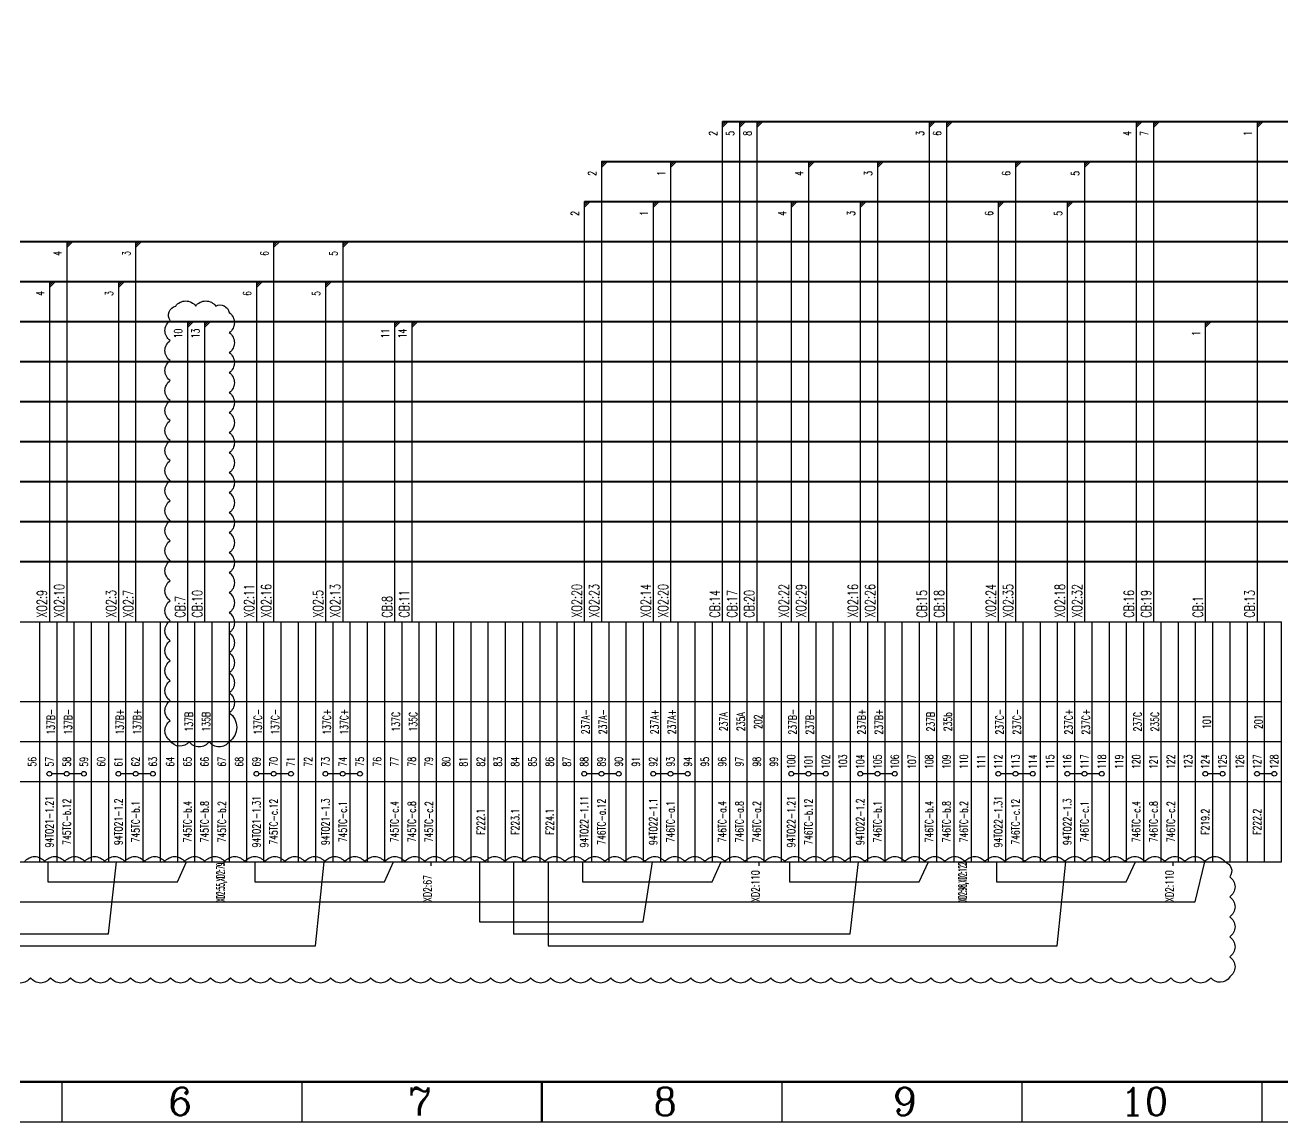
# Model space of a CAD drawing. Header units: millimetres. Extents: x 0 to 841, y 0 to 594.
# Drawn here: x 290.9 to 605.3, y 0 to 274.1 of the extents above; entities that cross this region are included whole.
import ezdxf
from ezdxf.enums import TextEntityAlignment as Align

# ---------------------------------------------------------------- set-up
doc = ezdxf.new("R2010")
doc.units = ezdxf.units.MM
doc.styles.add('ECL', font='', dxfattribs={"width": 0.7, "height": 3})
doc.styles.add('elec', font='simplex.shx', dxfattribs={"width": 0.7, "bigfont": 'hztxta.shx'})
doc.styles.add('ROMANC', font='romanc')
doc.styles.get('ECL').set_extended_font_data('FangSong_GB2312')

# ---------------------------------------------------------------- blocks, each defined once
blk = doc.blocks.new('joinPtR')
for p, q in [((1.5, 0), (0, -1.5)), ((1, 0), (0, -1)), ((0.5, 0), (0, -0.5))]:
    blk.add_line(p, q)
at = {"style": 'elec', "width": 0.7}
blk.add_attdef('NO', text='', height=2, rotation=90, dxfattribs=at).set_placement((-2.31, -2.96), align=Align.MIDDLE)
blk = doc.blocks.new('XXDAFRAM-CH-HENG-A1')
at = {"color": 1}
for p, q in [((300, 10), (300, 0)), ((360, 10), (360, 0)), ((480, 10), (480, 0)), ((540, 10), (540, 0)), ((600, 10), (600, 0))]:
    blk.add_line(p, q, dxfattribs=at)
at = {"color": 1, "lineweight": 50}
blk.add_line((420, 10), (420, 0), dxfattribs=at)
at = {"color": 1}
blk.add_lwpolyline([(0, 0), (841, 0), (841, 594), (0, 594)], close=True, dxfattribs=at)
at = {"color": 1, "const_width": 0.6}
blk.add_lwpolyline([(25, 10), (831, 10), (831, 584), (25, 584)], close=True, dxfattribs=at)
at = {"color": 1, "style": 'ROMANC'}
for s, p in [('6', (326.66, 1.55)), ('7', (386.56, 1.55)), ('8', (447.83, 1.55)), ('9', (507.73, 1.55)), ('10', (564.65, 1.55))]:
    blk.add_text(s, height=7, dxfattribs=at).set_placement(p)
at = {"linetype": 'Continuous', "style": 'ECL', "width": 0.7}
for tag, height, p in [('DESIGNSTATUS', 3.5, (818.85, 76.57)), ('DESIGNSTATUS', 3.5, (818.85, 76.57)), ('ENDESIGNSTATUS', 3.5, (818.89, 70.89)), ('ENDESIGNSTATUS', 3.5, (818.89, 70.89)), ('V', 4, (778.58, 63.46)), ('O', 4, (784.75, 63.46)), ('L', 4, (790.92, 63.46)), ('N', 4, (797.08, 63.46)), ('D', 4, (809.42, 63.46)), ('W', 4, (815.58, 63.46)), ('G', 4, (821.75, 63.46)), ('VEREN40', 4, (827.82, 63.3)), ('DWGNAME1', 5, (768.76, 48.81)), ('DWGENAME1', 5, (768.98, 42.71)), ('DWGNAME', 5, (768.73, 42.42)), ('DWGNAME2', 5, (769.11, 35.27)), ('DWGENAME', 5, (769.24, 35.31)), ('DWGENAME2', 5, (769.4, 28.81)), ('DWGNO', 5, (758.81, 15.14)), ('VEREN40', 4, (825.77, 15.22))]:
    blk.add_attdef(tag, text='', height=height, dxfattribs=at).set_placement(p, align=Align.MIDDLE)
at = {"style": 'ECL', "width": 0.7, "flags": 1}
for p in [(697.39, 48.28), (697.39, 40.28), (697.39, 32.28), (697.39, 24.28)]:
    blk.add_attdef('DATE', text='', height=5, dxfattribs=at).set_placement(p, align=Align.MIDDLE)
for tag, p in [('SJ1', (666.56, 44.28)), ('JH', (666.56, 36.28)), ('SH1', (666.56, 28.28)), ('PZ', (666.56, 20.28)), ('BL', (666.56, 10))]:
    blk.add_attdef(tag, p, '', height=5, dxfattribs=at)

msp = doc.modelspace()

# ---------------------------------------------------------------- linework, layer by layer
for p, q in [((40, 125), (604.93, 125)), ((294.43, 125), (294.43, 65)), ((298.75, 125), (298.75, 65)), ((303.06, 125), (303.06, 65)), ((307.37, 125), (307.37, 65)), ((311.68, 125), (311.68, 65)), ((315.99, 125), (315.99, 65)), ((320.31, 125), (320.31, 65)), ((324.62, 125), (324.62, 65)), ((328.93, 125), (328.93, 65)), ((333.24, 125), (333.24, 65)), ((337.56, 125), (337.56, 65)), ((341.87, 125), (341.87, 65)), ((346.18, 125), (346.18, 65)), ((350.49, 125), (350.49, 65)), ((354.81, 125), (354.81, 65)), ((359.12, 125), (359.12, 65)), ((363.43, 125), (363.43, 65)), ((367.74, 125), (367.74, 65)), ((372.06, 125), (372.06, 65)), ((376.37, 125), (376.37, 65)), ((380.68, 125), (380.68, 65)), ((384.99, 125), (384.99, 65)), ((389.31, 125), (389.31, 65)), ((393.62, 125), (393.62, 65)), ((397.93, 125), (397.93, 65)), ((402.24, 125), (402.24, 65)), ((406.56, 125), (406.56, 65)), ((410.87, 125), (410.87, 65)), ((415.18, 125), (415.18, 65)), ((419.49, 125), (419.49, 65)), ((423.81, 125), (423.81, 65)), ((428.12, 125), (428.12, 65)), ((432.43, 125), (432.43, 65)), ((436.74, 125), (436.74, 65)), ((441.06, 125), (441.06, 65)), ((445.37, 125), (445.37, 65)), ((449.68, 125), (449.68, 65)), ((453.99, 125), (453.99, 65)), ((458.3, 125), (458.3, 65)), ((462.62, 125), (462.62, 65)), ((466.93, 125), (466.93, 65)), ((471.24, 125), (471.24, 65)), ((475.55, 125), (475.55, 65)), ((479.87, 125), (479.87, 65)), ((484.18, 125), (484.18, 65)), ((488.49, 125), (488.49, 65)), ((492.8, 125), (492.8, 65)), ((497.12, 125), (497.12, 65)), ((501.43, 125), (501.43, 65)), ((505.74, 125), (505.74, 65)), ((510.05, 125), (510.05, 65)), ((514.37, 125), (514.37, 65)), ((518.68, 125), (518.68, 65)), ((522.99, 125), (522.99, 65)), ((527.3, 125), (527.3, 65)), ((531.62, 125), (531.62, 65)), ((535.93, 125), (535.93, 65)), ((540.24, 125), (540.24, 65)), ((544.55, 125), (544.55, 65)), ((548.87, 125), (548.87, 65)), ((553.18, 125), (553.18, 65)), ((557.49, 125), (557.49, 65)), ((561.8, 125), (561.8, 65)), ((566.12, 125), (566.12, 65)), ((570.43, 125), (570.43, 65)), ((574.74, 125), (574.74, 65)), ((579.05, 125), (579.05, 65)), ((583.37, 125), (583.37, 65)), ((587.68, 125), (587.68, 65)), ((591.99, 125), (591.99, 65)), ((596.3, 125), (596.3, 65)), ((600.61, 125), (600.61, 65)), ((604.93, 65), (604.93, 125)), ((40, 65), (604.93, 65)), ((340.56, 65), (340.56, 64)), ((392.31, 65), (392.31, 64)), ((474.24, 65), (474.24, 64)), ((525.99, 65), (525.99, 64)), ((577.74, 65), (577.74, 64))]:
    msp.add_line(p, q)
at = {"color": 7}
for points in [[(465.12, 250, 0.5, 0.5, 0), (676.93, 250, 2, 0, 0), (684.93, 250, 0, 0, 0)], [(434.93, 240, 0.5, 0.5, 0), (676.93, 240, 2, 0, 0), (684.93, 240, 0, 0, 0)], [(430.62, 230, 0.5, 0.5, 0), (676.93, 230, 2, 0, 0), (684.93, 230, 0, 0, 0)], [(249.5, 220, 0.5, 0.5, 0), (676.93, 220, 2, 0, 0), (684.93, 220, 0, 0, 0)], [(245.18, 210, 0.5, 0.5, 0), (676.93, 210, 2, 0, 0), (684.93, 210, 0, 0, 0)], [(210.68, 200, 0.5, 0.5, 0), (676.93, 200, 2, 0, 0), (684.93, 200, 0, 0, 0)], [(202.06, 190, 0.5, 0.5, 0), (676.93, 190, 2, 0, 0), (684.93, 190, 0, 0, 0)], [(193.43, 180, 0.5, 0.5, 0), (676.93, 180, 2, 0, 0), (684.93, 180, 0, 0, 0)], [(124.44, 170, 0.5, 0.5, 0), (676.93, 170, 2, 0, 0), (684.93, 170, 0, 0, 0)], [(51.12, 160, 0.5, 0.5, 0), (676.93, 160, 2, 0, 0), (684.93, 160, 0, 0, 0)], [(46.81, 150, 0.5, 0.5, 0), (676.93, 150, 2, 0, 0), (684.93, 150, 0, 0, 0)], [(42.5, 140, 0.5, 0.5, 0), (676.93, 140, 2, 0, 0), (684.93, 140, 0, 0, 0)]]:
    msp.add_lwpolyline(points, format="xyseb", dxfattribs=at)
for points in [[(465.12, 250), (465.12, 125), (465.12, 125), (465.12, 125)], [(469.43, 250), (469.43, 125), (469.43, 125), (469.43, 125)], [(473.74, 250), (473.74, 125), (473.74, 125), (473.74, 125)], [(516.87, 250), (516.87, 125), (516.87, 125), (516.87, 125)], [(521.18, 250), (521.18, 125), (521.18, 125), (521.18, 125)], [(568.62, 250), (568.62, 125), (568.62, 125), (568.62, 125)], [(572.93, 250), (572.93, 125), (572.93, 125), (572.93, 125)], [(598.8, 250), (598.8, 125), (598.8, 125), (598.8, 125)], [(434.93, 240), (434.93, 125), (434.93, 125), (434.93, 125)], [(452.18, 240), (452.18, 125), (452.18, 125), (452.18, 125)], [(486.68, 240), (486.68, 125), (486.68, 125), (486.68, 125)], [(503.93, 240), (503.93, 125), (503.93, 125), (503.93, 125)], [(538.43, 240), (538.43, 125), (538.43, 125), (538.43, 125)], [(555.68, 240), (555.68, 125), (555.68, 125), (555.68, 125)], [(430.62, 230), (430.62, 125), (430.62, 125), (430.62, 125)], [(447.87, 230), (447.87, 125), (447.87, 125), (447.87, 125)], [(482.37, 230), (482.37, 125), (482.37, 125), (482.37, 125)], [(499.62, 230), (499.62, 125), (499.62, 125), (499.62, 125)], [(534.12, 230), (534.12, 125), (534.12, 125), (534.12, 125)], [(551.37, 230), (551.37, 125), (551.37, 125), (551.37, 125)], [(301.25, 220), (301.25, 125), (301.25, 125), (301.25, 125)], [(318.49, 220), (318.49, 125), (318.49, 125), (318.49, 125)], [(352.99, 220), (352.99, 125), (352.99, 125), (352.99, 125)], [(370.24, 220), (370.24, 125), (370.24, 125), (370.24, 125)], [(296.93, 210), (296.93, 125), (296.93, 125), (296.93, 125)], [(314.18, 210), (314.18, 125), (314.18, 125), (314.18, 125)], [(348.68, 210), (348.68, 125), (348.68, 125), (348.68, 125)], [(365.93, 210), (365.93, 125), (365.93, 125), (365.93, 125)], [(383.18, 200), (383.18, 125), (383.18, 125), (383.18, 125)], [(387.49, 200), (387.49, 125), (387.49, 125), (387.49, 125)], [(585.87, 200), (585.87, 125), (585.87, 125), (585.87, 125)]]:
    msp.add_lwpolyline(points)
at = {"color": 6}
msp.add_lwpolyline([(341.87, 95, -0.520567), (336.87, 95, -0.520567), (331.87, 95, -0.520567), (327.12, 95.25, -0.520567), (327.12, 100.25, -0.520567), (327.12, 105.25, -0.520567), (327.12, 110.25, -0.520567), (327.12, 115.25, -0.520567), (327.12, 120.25, -0.520567), (327.12, 125.25, -0.520567), (327.12, 130.25, -0.520567), (327.12, 135.25, -0.520567), (327.12, 140.25, -0.520567), (327.12, 145.25, -0.520567), (327.12, 150.25, -0.520567), (327.12, 155.25, -0.520567), (327.12, 160.25, -0.520567), (327.12, 165.25, -0.520567), (327.12, 170.25, -0.520567), (327.12, 175.25, -0.520567), (327.12, 180.25, -0.520567), (327.12, 185.25, -0.520567), (327.12, 190.25, -0.520567), (327.12, 195.25, -0.520567), (327.12, 200.25, -0.520567), (328.5, 203.87, -0.520567), (333.5, 203.87, -0.520567), (338.5, 203.87, -0.520567), (341.87, 202.24, -0.520567), (341.87, 197.24, -0.520567), (341.87, 192.24, -0.520567), (341.87, 187.24, -0.520567), (341.87, 182.24, -0.520567), (341.87, 177.24, -0.520567), (341.87, 172.24, -0.520567), (341.87, 167.24, -0.520567), (341.87, 162.24, -0.520567), (341.87, 157.24, -0.520567), (341.87, 152.24, -0.520567), (341.87, 147.24, -0.520567), (341.87, 142.24, -0.520567), (341.87, 137.24, -0.520567), (341.87, 132.24, -0.520567), (341.87, 127.24, -0.520567), (341.87, 122.24, -0.520567), (341.87, 117.24, -0.520567), (341.87, 112.24, -0.520567), (341.87, 107.24, -0.520567), (341.87, 102.24, -0.520567)], format="xyb", close=True, dxfattribs=at)
for points in [[(331.43, 200), (331.43, 125), (331.43, 125), (331.43, 125)], [(335.74, 200), (335.74, 125), (335.74, 125), (335.74, 125)], [(170.75, 65), (174.81, 57.5), (180.19, 55), (583.37, 55), (585.74, 65)], [(227.49, 65), (227.49, 47), (311.68, 47), (313.72, 65)], [(236.2, 65), (236.2, 44), (363.43, 44), (365.59, 65)], [(296.5, 65), (296.5, 60), (328.93, 60), (331.21, 65)], [(348.25, 65), (348.25, 60), (380.68, 60), (382.96, 65)], [(404.41, 65), (404.41, 50), (445.37, 50), (447.72, 65)], [(412.93, 65), (412.93, 47), (497.12, 47), (499.15, 65)], [(421.64, 65), (421.64, 44), (548.87, 44), (551.03, 65)], [(430.18, 65), (430.18, 60), (462.62, 60), (464.89, 65)], [(481.93, 65), (481.93, 60), (514.37, 60), (516.64, 65)], [(533.68, 65), (533.68, 60), (566.12, 60), (568.39, 65)]]:
    msp.add_lwpolyline(points, dxfattribs=at)
at = {"color": 1, "const_width": 0.35}
for points in [[(604.93, 105), (40, 105)], [(604.93, 95), (40, 95)], [(604.93, 85), (40, 85)]]:
    msp.add_lwpolyline(points, dxfattribs=at)
at = {"color": 2, "const_width": 0.35}
for points in [[(297.53, 87), (300.65, 87)], [(301.85, 87), (304.96, 87)], [(314.78, 87), (317.89, 87)], [(319.09, 87), (322.21, 87)], [(349.28, 87), (352.39, 87)], [(353.59, 87), (356.71, 87)], [(366.53, 87), (369.64, 87)], [(370.84, 87), (373.96, 87)], [(431.22, 87), (434.33, 87)], [(435.53, 87), (438.64, 87)], [(448.47, 87), (451.58, 87)], [(452.78, 87), (455.89, 87)], [(482.97, 87), (486.08, 87)], [(487.28, 87), (490.39, 87)], [(500.22, 87), (503.33, 87)], [(504.53, 87), (507.64, 87)], [(534.72, 87), (537.83, 87)], [(539.03, 87), (542.14, 87)], [(551.97, 87), (555.08, 87)], [(556.28, 87), (559.39, 87)], [(586.47, 87), (589.58, 87)], [(599.4, 87), (602.51, 87)]]:
    msp.add_lwpolyline(points, dxfattribs=at)
at = {"color": 6}
msp.add_lwpolyline([(290.75, 65, -0.520567), (295.75, 65, -0.520567), (300.75, 65, -0.520567), (305.75, 65, -0.520567), (310.75, 65, -0.520567), (315.75, 65, -0.520567), (320.75, 65, -0.520567), (325.75, 65, -0.520567), (330.75, 65, -0.520567), (335.75, 65, -0.520567), (340.75, 65, -0.520567), (345.75, 65, -0.520567), (350.75, 65, -0.520567), (355.75, 65, -0.520567), (360.75, 65, -0.520567), (365.75, 65, -0.520567), (370.75, 65, -0.520567), (375.75, 65, -0.520567), (380.75, 65, -0.520567), (385.75, 65, -0.520567), (390.75, 65, -0.520567), (395.75, 65, -0.520567), (400.75, 65, -0.520567), (405.75, 65, -0.520567), (410.75, 65, -0.520567), (415.75, 65, -0.520567), (420.75, 65, -0.520567), (425.75, 65, -0.520567), (430.75, 65, -0.520567), (435.75, 65, -0.520567), (440.75, 65, -0.520567), (445.75, 65, -0.520567), (450.75, 65, -0.520567), (455.75, 65, -0.520567), (460.75, 65, -0.520567), (465.75, 65, -0.520567), (470.75, 65, -0.520567), (475.75, 65, -0.520567), (480.75, 65, -0.520567), (485.75, 65, -0.520567), (490.75, 65, -0.520567), (495.75, 65, -0.520567), (500.75, 65, -0.520567), (505.75, 65, -0.520567), (510.75, 65, -0.520567), (515.75, 65, -0.520567), (520.75, 65, -0.520567), (525.75, 65, -0.520567), (530.75, 65, -0.520567), (535.75, 65, -0.520567), (540.75, 65, -0.520567), (545.75, 65, -0.520567), (550.75, 65, -0.520567), (555.75, 65, -0.520567), (560.75, 65, -0.520567), (565.75, 65, -0.520567), (570.75, 65, -0.520567), (575.75, 65, -0.520567), (580.75, 65, -0.520567), (585.75, 65, -0.520567), (590.75, 65, -0.520567), (591.99, 61.24, -0.520567), (591.99, 56.24, -0.520567), (591.99, 51.24, -0.520567), (591.99, 46.24, -0.520567), (591.99, 41.24, -0.520567), (591.99, 36.24, -0.520567), (587.23, 36, -0.520567), (582.23, 36, -0.520567), (577.23, 36, -0.520567), (572.23, 36, -0.520567), (567.23, 36, -0.520567), (562.23, 36, -0.520567), (557.23, 36, -0.520567), (552.23, 36, -0.520567), (547.23, 36, -0.520567), (542.23, 36, -0.520567), (537.23, 36, -0.520567), (532.23, 36, -0.520567), (527.23, 36, -0.520567), (522.23, 36, -0.520567), (517.23, 36, -0.520567), (512.23, 36, -0.520567), (507.23, 36, -0.520567), (502.23, 36, -0.520567), (497.23, 36, -0.520567), (492.23, 36, -0.520567), (487.23, 36, -0.520567), (482.23, 36, -0.520567), (477.23, 36, -0.520567), (472.23, 36, -0.520567), (467.23, 36, -0.520567), (462.23, 36, -0.520567), (457.23, 36, -0.520567), (452.23, 36, -0.520567), (447.23, 36, -0.520567), (442.23, 36, -0.520567), (437.23, 36, -0.520567), (432.23, 36, -0.520567), (427.23, 36, -0.520567), (422.23, 36, -0.520567), (417.23, 36, -0.520567), (412.23, 36, -0.520567), (407.23, 36, -0.520567), (402.23, 36, -0.520567), (397.23, 36, -0.520567), (392.23, 36, -0.520567), (387.23, 36, -0.520567), (382.23, 36, -0.520567), (377.23, 36, -0.520567), (372.23, 36, -0.520567), (367.23, 36, -0.520567), (362.23, 36, -0.520567), (357.23, 36, -0.520567), (352.23, 36, -0.520567), (347.23, 36, -0.520567), (342.23, 36, -0.520567), (337.23, 36, -0.520567), (332.23, 36, -0.520567), (327.23, 36, -0.520567), (322.23, 36, -0.520567), (317.23, 36, -0.520567), (312.23, 36, -0.520567), (307.23, 36, -0.520567), (302.23, 36, -0.520567), (297.23, 36, -0.520567), (292.23, 36, -0.520567), (287.23, 36, -0.520567)], format="xyb", dxfattribs=at)
at = {"color": 2}
for centre in [(296.93, 87), (301.25, 87), (305.56, 87), (314.18, 87), (318.49, 87), (322.81, 87), (348.68, 87), (352.99, 87), (357.31, 87), (365.93, 87), (370.24, 87), (374.56, 87), (430.62, 87), (434.93, 87), (439.24, 87), (447.87, 87), (452.18, 87), (456.49, 87), (482.37, 87), (486.68, 87), (490.99, 87), (499.62, 87), (503.93, 87), (508.24, 87), (534.12, 87), (538.43, 87), (542.74, 87), (551.37, 87), (555.68, 87), (559.99, 87), (585.87, 87), (590.18, 87), (598.8, 87), (603.11, 87)]:
    msp.add_circle(centre, 0.6, dxfattribs=at)

# ---------------------------------------------------------------- block references
msp.add_blockref('XXDAFRAM-CH-HENG-A1', (0, 0))
for p, values in [((465.12, 250), {'NO': '2'}), ((469.43, 250), {'NO': '5'}), ((473.74, 250), {'NO': '8'}), ((516.87, 250), {'NO': '3'}), ((521.18, 250), {'NO': '6'}), ((568.62, 250), {'NO': '4'}), ((572.93, 250), {'NO': '7'}), ((598.8, 250), {'NO': '1'}), ((434.93, 240), {'NO': '2'}), ((452.18, 240), {'NO': '1'}), ((486.68, 240), {'NO': '4'}), ((503.93, 240), {'NO': '3'}), ((538.43, 240), {'NO': '6'}), ((555.68, 240), {'NO': '5'}), ((430.62, 230), {'NO': '2'}), ((447.87, 230), {'NO': '1'}), ((482.37, 230), {'NO': '4'}), ((499.62, 230), {'NO': '3'}), ((534.12, 230), {'NO': '6'}), ((551.37, 230), {'NO': '5'}), ((301.25, 220), {'NO': '4'}), ((318.49, 220), {'NO': '3'}), ((352.99, 220), {'NO': '6'}), ((370.24, 220), {'NO': '5'}), ((296.93, 210), {'NO': '4'}), ((314.18, 210), {'NO': '3'}), ((348.68, 210), {'NO': '6'}), ((365.93, 210), {'NO': '5'}), ((383.18, 200), {'NO': '11'}), ((387.49, 200), {'NO': '14'}), ((585.87, 200), {'NO': '1'})]:
    msp.add_blockref('joinPtR', p).add_auto_attribs(values)
at = {"color": 6}
for p, values in [((331.43, 200), {'NO': '10'}), ((335.74, 200), {'NO': '13'})]:
    msp.add_blockref('joinPtR', p, dxfattribs=at).add_auto_attribs(values)

# ---------------------------------------------------------------- texts
at = {"color": 0, "style": 'elec'}
for s, height, width, p in [('XO2:9', 2.5, 0.7, (296.33, 126)), ('XO2:10', 2.5, 0.7, (300.65, 126)), ('XO2:3', 2.5, 0.7, (313.58, 126)), ('XO2:7', 2.5, 0.7, (317.89, 126)), ('XO2:11', 2.5, 0.7, (348.08, 126)), ('XO2:16', 2.5, 0.7, (352.39, 126)), ('XO2:5', 2.5, 0.7, (365.33, 126)), ('XO2:13', 2.5, 0.7, (369.64, 126)), ('CB:11', 2.5, 0.7, (386.89, 126)), ('XO2:20', 2.5, 0.7, (430.02, 126)), ('XO2:23', 2.5, 0.7, (434.33, 126)), ('XO2:14', 2.5, 0.7, (447.27, 126)), ('XO2:20', 2.5, 0.7, (451.58, 126)), ('CB:14', 2.5, 0.7, (464.52, 126)), ('CB:17', 2.5, 0.7, (468.83, 126)), ('CB:20', 2.5, 0.7, (473.14, 126)), ('XO2:22', 2.5, 0.7, (481.77, 126)), ('XO2:29', 2.5, 0.7, (486.08, 126)), ('XO2:16', 2.5, 0.7, (499.02, 126)), ('XO2:26', 2.5, 0.7, (503.33, 126)), ('CB:15', 2.5, 0.7, (516.27, 126)), ('CB:18', 2.5, 0.7, (520.58, 126)), ('XO2:24', 2.5, 0.7, (533.52, 126)), ('XO2:35', 2.5, 0.7, (537.83, 126)), ('XO2:18', 2.5, 0.7, (550.77, 126)), ('XO2:32', 2.5, 0.7, (555.08, 126)), ('CB:16', 2.5, 0.7, (568.02, 126)), ('CB:19', 2.5, 0.7, (572.33, 126)), ('CB:13', 2.5, 0.7, (598.2, 126)), ('CB:8', 2.5, 0.7, (382.58, 126)), ('CB:1', 2.5, 0.7, (585.27, 126)), ('XD2:98,XD2:122', 2, 0.375, (526.15, 55)), ('XD2:55,XD2:79', 2, 0.402128, (340.71, 55)), ('XD2:67', 2, 0.7, (392.46, 55)), ('XD2:110', 2, 0.7, (474.4, 55)), ('XD2:110', 2, 0.7, (577.9, 55))]:
    msp.add_text(s, height=height, rotation=90, dxfattribs=dict(at, width=width)).set_placement(p)
at = {"color": 6, "style": 'elec', "width": 0.7}
for s, p in [('CB:10', (335.14, 126)), ('CB:7', (330.83, 126))]:
    msp.add_text(s, height=2.5, rotation=90, dxfattribs=at).set_placement(p)
at = {"color": 0, "style": 'elec', "width": 0.7}
for s, p in [('137B-', (297.28, 100)), ('137B-', (301.59, 100)), ('137B+', (314.53, 100)), ('137B+', (318.84, 100)), ('137C-', (349.03, 100)), ('137C-', (353.34, 100)), ('137C+', (366.28, 100)), ('137C+', (370.59, 100)), ('137C', (383.53, 100)), ('135C', (387.84, 100)), ('237A-', (430.96, 100)), ('237A-', (435.27, 100)), ('237A+', (448.21, 100)), ('237A+', (452.52, 100)), ('237A', (465.46, 100)), ('235A', (469.77, 100)), ('202', (474.09, 100)), ('237B-', (482.71, 100)), ('237B-', (487.02, 100)), ('237B+', (499.96, 100)), ('237B+', (504.27, 100)), ('237B', (517.21, 100)), ('235b', (521.52, 100)), ('237C-', (534.46, 100)), ('237C-', (538.77, 100)), ('237C+', (551.71, 100)), ('237C+', (556.02, 100)), ('237C', (568.96, 100)), ('235C', (573.27, 100)), ('101', (586.21, 100)), ('201', (599.15, 100)), ('100', (482.37, 90)), ('101', (486.68, 90)), ('102', (490.99, 90)), ('103', (495.3, 90)), ('104', (499.62, 90)), ('105', (503.93, 90)), ('106', (508.24, 90)), ('107', (512.55, 90)), ('108', (516.87, 90)), ('109', (521.18, 90)), ('110', (525.49, 90)), ('111', (529.8, 90)), ('112', (534.12, 90)), ('113', (538.43, 90)), ('114', (542.74, 90)), ('115', (547.05, 90)), ('116', (551.37, 90)), ('117', (555.68, 90)), ('118', (559.99, 90)), ('119', (564.3, 90)), ('120', (568.62, 90)), ('121', (572.93, 90)), ('122', (577.24, 90)), ('123', (581.55, 90)), ('124', (585.87, 90)), ('125', (590.18, 90)), ('126', (594.49, 90)), ('127', (598.8, 90)), ('128', (603.11, 90)), ('56', (292.62, 90)), ('57', (296.93, 90)), ('58', (301.25, 90)), ('59', (305.56, 90)), ('60', (309.87, 90)), ('61', (314.18, 90)), ('62', (318.49, 90)), ('63', (322.81, 90)), ('64', (327.12, 90)), ('65', (331.43, 90)), ('66', (335.74, 90)), ('67', (340.06, 90)), ('68', (344.37, 90)), ('69', (348.68, 90)), ('70', (352.99, 90)), ('71', (357.31, 90)), ('72', (361.62, 90)), ('73', (365.93, 90)), ('74', (370.24, 90)), ('75', (374.56, 90)), ('76', (378.87, 90)), ('77', (383.18, 90)), ('78', (387.49, 90)), ('79', (391.81, 90)), ('80', (396.12, 90)), ('81', (400.43, 90)), ('82', (404.74, 90)), ('83', (409.06, 90)), ('84', (413.37, 90)), ('85', (417.68, 90)), ('86', (421.99, 90)), ('87', (426.31, 90)), ('88', (430.62, 90)), ('89', (434.93, 90)), ('90', (439.24, 90)), ('91', (443.56, 90)), ('92', (447.87, 90)), ('93', (452.18, 90)), ('94', (456.49, 90)), ('95', (460.8, 90)), ('96', (465.12, 90)), ('97', (469.43, 90)), ('98', (473.74, 90)), ('99', (478.05, 90)), ('94TO21-1.21', (296.93, 75)), ('745TC-b.12', (301.25, 75)), ('94TO21-1.2', (314.18, 75)), ('745TC-b.1', (318.49, 75)), ('745TC-b.4', (331.43, 75)), ('745TC-b.8', (335.74, 75)), ('745TC-b.2', (340.06, 75)), ('94TO21-1.31', (348.68, 75)), ('745TC-c.12', (352.99, 75)), ('94TO21-1.3', (365.93, 75)), ('745TC-c.1', (370.24, 75)), ('745TC-c.4', (383.18, 75)), ('745TC-c.8', (387.49, 75)), ('745TC-c.2', (391.81, 75)), ('94TO22-1.11', (430.62, 75)), ('746TC-a.12', (434.93, 75)), ('94TO22-1.1', (447.87, 75)), ('746TC-a.1', (452.18, 75)), ('746TC-a.4', (465.12, 75)), ('746TC-a.8', (469.43, 75)), ('746TC-a.2', (473.74, 75)), ('94TO22-1.21', (482.37, 75)), ('746TC-b.12', (486.68, 75)), ('94TO22-1.2', (499.62, 75)), ('746TC-b.1', (503.93, 75)), ('746TC-b.4', (516.87, 75)), ('746TC-b.8', (521.18, 75)), ('746TC-b.2', (525.49, 75)), ('94TO22-1.31', (534.12, 75)), ('746TC-c.12', (538.43, 75)), ('94TO22-1.3', (551.37, 75)), ('746TC-c.1', (555.68, 75)), ('746TC-c.4', (568.62, 75)), ('746TC-c.8', (572.93, 75)), ('746TC-c.2', (577.24, 75)), ('F222.1', (404.74, 75)), ('F223.1', (413.37, 75)), ('F224.1', (421.99, 75)), ('F219.2', (585.87, 75)), ('F222.2', (598.8, 75))]:
    msp.add_text(s, height=2, rotation=90, dxfattribs=at).set_placement(p, align=Align.MIDDLE)
at = {"color": 6, "style": 'elec', "width": 0.7}
for s, p in [('137B', (331.78, 100)), ('135B', (336.09, 100))]:
    msp.add_text(s, height=2, rotation=90, dxfattribs=at).set_placement(p, align=Align.MIDDLE)

doc.saveas('drawing.dxf')
